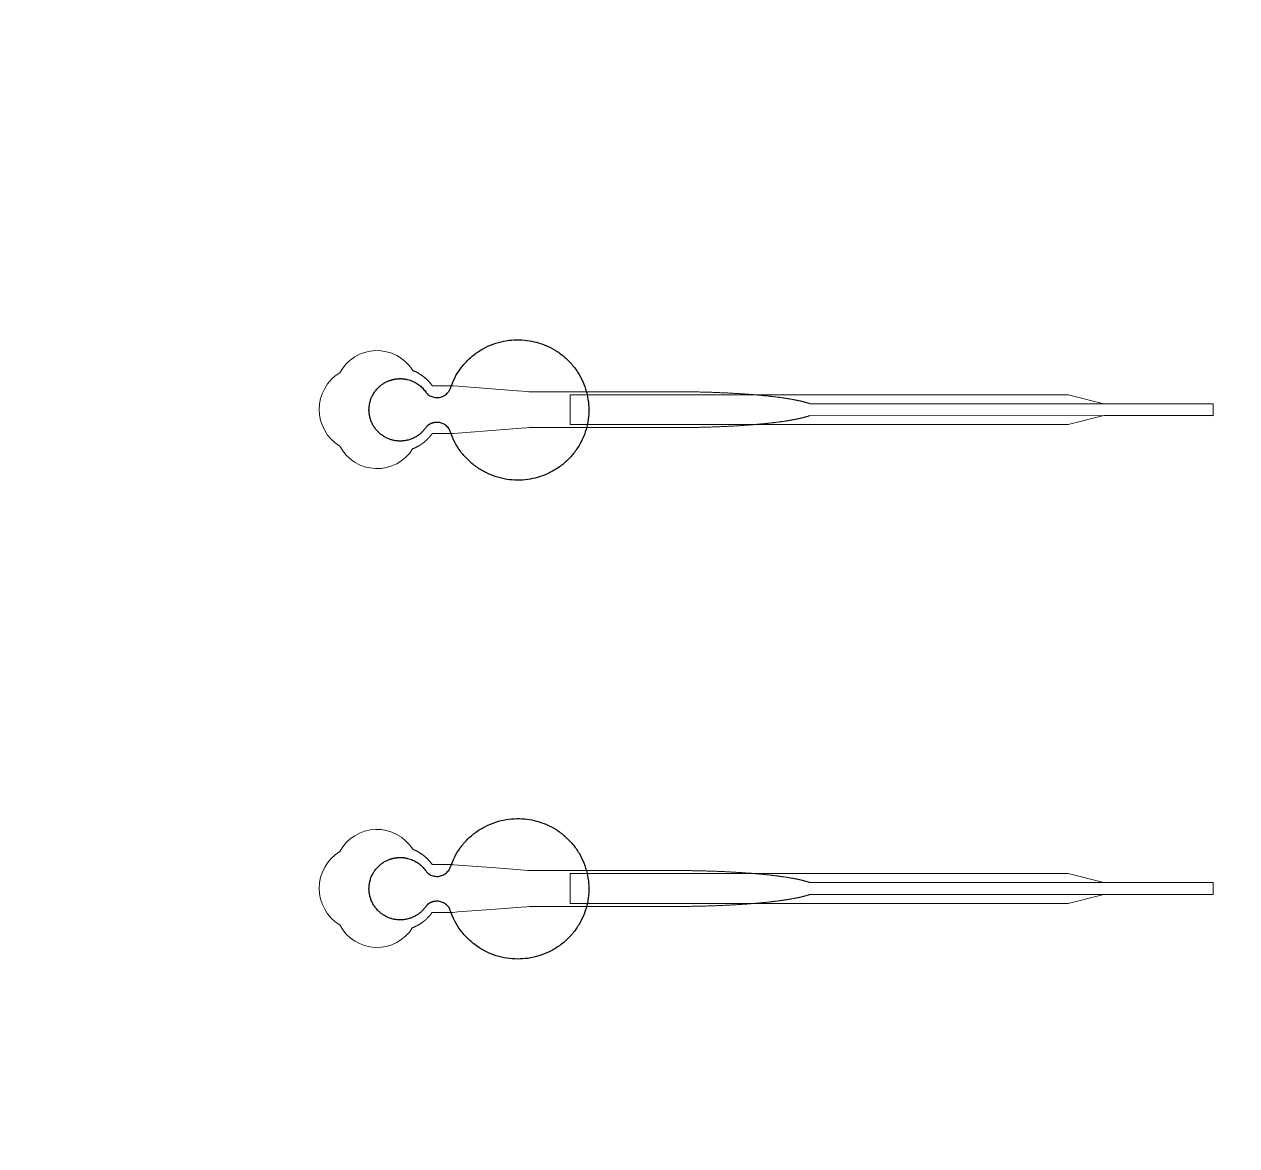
# Model space of a CAD drawing. Header units: inches. Extents: x -52997 to 52003, y -52254 to 52746.
# Drawn here: x 21799 to 26865, y -11081 to -6397 of the extents above; entities that cross this region are included whole.
import ezdxf

# ---------------------------------------------------------------- set-up
doc = ezdxf.new("R2010")
doc.units = ezdxf.units.IN
doc.header["$MEASUREMENT"] = 0
doc.layers.add('1', color=1, linetype='Continuous')
doc.layers.add('2', color=140, linetype='Continuous', lineweight=0)
doc.layers.add('3', color=90, linetype='Continuous', lineweight=0)

msp = doc.modelspace()

# ---------------------------------------------------------------- linework, layer by layer
at = {"layer": '1'}
for points in [[(-16283.4, -47485.7), (0, -47485.7), (16283.4, -47485.7, 5.999107)], [(-16250, -47285.7), (0, -47285.7), (16250, -47285.7, 5.986812)], [(-13685.8, -45485.7), (0, -45485.7), (13685.8, -45485.7, 6.794322)]]:
    msp.add_lwpolyline(points, format="xyb", close=True, dxfattribs=at)
msp.add_circle((-497.2, 245.8), 52500, dxfattribs=at)
for points in [[(23479, -8078.6), (23501.2, -8055.5), (23532.8, -8060.7), (23564.5, -8065.9), (23578.1, -8094.9), (23653.5, -8335.8), (23905.5, -8298.1), (24157.6, -8260.4), (24157.7, -8008.3), (24157.8, -7756.1), (23905.8, -7718.2), (23653.8, -7680.3), (23578.2, -7921.1), (23565, -7949.6), (23534.1, -7955.3), (23503.3, -7961.1), (23480.7, -7939.3), (23429.3, -7855.9), (23334.9, -7882), (23240.5, -7908.1), (23239.3, -8006), (23238.2, -8104), (23331.9, -8132.4), (23425.6, -8160.8), (23479, -8078.6)], [(23479, -10078.6), (23501.2, -10055.5), (23532.8, -10060.7), (23564.5, -10065.9), (23578.1, -10094.9), (23653.5, -10335.8), (23905.5, -10298.1), (24157.6, -10260.4), (24157.7, -10008.3), (24157.8, -9756.1), (23905.8, -9718.2), (23653.8, -9680.3), (23578.2, -9921.1), (23565, -9949.6), (23534.1, -9955.3), (23503.3, -9961.1), (23480.7, -9939.3), (23429.3, -9855.9), (23334.9, -9882), (23240.5, -9908.1), (23239.3, -10006), (23238.2, -10104), (23331.9, -10132.4), (23425.6, -10160.8), (23479, -10078.6)]]:
    msp.add_rational_spline(points, [1, 0.884783429184, 1, 0.884783429184, 1, 0.758252289935, 1, 0.758252289935, 1, 0.758252289935, 1, 0.758252289935, 1, 0.888941908896, 1, 0.888941908896, 1, 0.79946124759, 1, 0.79946124759, 1, 0.79946124759, 1, 0.79946124759, 1], degree=2, knots=[0, 0, 0, 0.969535, 0.969535, 1.939069, 1.939069, 3.359405, 3.359405, 4.779741, 4.779741, 6.200078, 6.200078, 7.620414, 7.620414, 8.571947, 8.571947, 9.52348, 9.52348, 10.812277, 10.812277, 12.101074, 12.101074, 13.389871, 13.389871, 14.678668, 14.678668, 14.678668], dxfattribs=at)
at = {"layer": '2'}
for points in [[(-16283.4, -47485.7), (0, -47485.7), (16283.4, -47485.7, 5.999107)], [(-16250, -47285.7), (0, -47285.7), (16250, -47285.7, 5.986812)], [(-13685.8, -45485.7), (0, -45485.7), (13685.8, -45485.7, 6.794322)], [(23421.7, -8170.4), (23422.1, -8170.3), (23422.9, -8170), (23423.8, -8169.7), (23424.6, -8169.3), (23425.5, -8169), (23426.3, -8168.6), (23427.1, -8168.3), (23428, -8167.9), (23428.9, -8167.5), (23429.7, -8167.2), (23430.6, -8166.8), (23431.4, -8166.4), (23432.3, -8166), (23433.1, -8165.6), (23434, -8165.2), (23434.8, -8164.8), (23435.7, -8164.4), (23436.6, -8163.9), (23437.4, -8163.5), (23438.3, -8163.1), (23439.1, -8162.6), (23440, -8162.2), (23440.8, -8161.7), (23441.7, -8161.3), (23442.6, -8160.8), (23443.4, -8160.3), (23444.3, -8159.9), (23445.1, -8159.4), (23446, -8158.9), (23446.8, -8158.4), (23447.7, -8157.9), (23448.5, -8157.4), (23449.4, -8156.9), (23450.2, -8156.4), (23451.1, -8155.8), (23451.9, -8155.3), (23452.8, -8154.8), (23453.6, -8154.2), (23454.5, -8153.7), (23455.3, -8153.1), (23456.2, -8152.6), (23457, -8152), (23457.8, -8151.4), (23458.7, -8150.9), (23459.5, -8150.3), (23460.3, -8149.7), (23461.2, -8149.1), (23462, -8148.5), (23462.8, -8147.9), (23463.6, -8147.3), (23464.4, -8146.7), (23465.3, -8146.1), (23466.1, -8145.5), (23466.9, -8144.8), (23467.7, -8144.2), (23468.5, -8143.6), (23469.3, -8142.9), (23470.1, -8142.3), (23470.9, -8141.7), (23471.6, -8141), (23472.4, -8140.4), (23473.2, -8139.7), (23474, -8139), (23474.8, -8138.4), (23475.5, -8137.7), (23476.3, -8137), (23477.1, -8136.3), (23477.8, -8135.7), (23478.6, -8135), (23479.3, -8134.3), (23480.1, -8133.6), (23480.8, -8132.9), (23481.5, -8132.2), (23482.3, -8131.5), (23483, -8130.8), (23483.7, -8130.1), (23484.4, -8129.3), (23485.1, -8128.6), (23485.8, -8127.9), (23486.5, -8127.2), (23487.2, -8126.4), (23487.9, -8125.7), (23488.6, -8125), (23489.3, -8124.3), (23489.9, -8123.5), (23490.6, -8122.8), (23491.3, -8122), (23491.9, -8121.3), (23492.6, -8120.5), (23493.2, -8119.8), (23493.9, -8119), (23494.5, -8118.3), (23495.1, -8117.5), (23495.8, -8116.8), (23496.4, -8116), (23497, -8115.3), (23497.6, -8114.5), (23498.2, -8113.7), (23498.8, -8113), (23499.4, -8112.2), (23499.9, -8111.4), (23500.5, -8110.7), (23501.1, -8109.9), (23501.6, -8109.1), (23502.2, -8108.4), (23502.7, -8107.6), (23503.3, -8106.8), (23546.9, -8106.8), (23568.7, -8106.8), (23579.6, -8106.8), (23582.3, -8106.8), (23583.6, -8106.8), (23583.7, -8106.8), (23583.7, -8106.8), (23583.7, -8106.8), (23583.7, -8106.8), (23583.7, -8106.8), (23583.8, -8106.8), (23584.2, -8106.8), (23584.8, -8106.7), (23586.2, -8106.6), (23589, -8106.4), (23611.1, -8104.7), (23787.7, -8091.2), (23876, -8084.4), (23898.1, -8082.7), (23909.2, -8081.9), (23909.5, -8081.8), (23909.6, -8081.8), (23909.6, -8081.8), (23909.7, -8081.8), (23909.8, -8081.8), (23910.2, -8081.8), (24170.6, -8081.8), (24176.9, -8081.8), (24189.5, -8081.8), (24290, -8081.8), (24491, -8081.8), (24503.6, -8081.8), (24509.9, -8081.8), (24513, -8081.8), (24514.6, -8081.8), (24515, -8081.8), (24515.2, -8081.8), (24515.3, -8081.8), (24515.3, -8081.8), (24515.3, -8081.8), (24515.4, -8081.8), (24515.9, -8081.8), (24520.5, -8081.8), (24525.1, -8081.8), (24529.7, -8081.8), (24534.4, -8081.8), (24539, -8081.8), (24543.7, -8081.7), (24548.3, -8081.7), (24553, -8081.7), (24557.7, -8081.6), (24562.4, -8081.6), (24567.1, -8081.6), (24571.8, -8081.5), (24576.6, -8081.4), (24581.3, -8081.4), (24586.1, -8081.3), (24590.8, -8081.2), (24595.6, -8081.2), (24600.4, -8081.1), (24605.2, -8081), (24609.9, -8080.9), (24614.7, -8080.8), (24619.5, -8080.7), (24624.4, -8080.6), (24629.2, -8080.5), (24634, -8080.3), (24638.8, -8080.2), (24643.6, -8080.1), (24648.5, -8080), (24653.3, -8079.8), (24658.1, -8079.7), (24662.9, -8079.5), (24667.8, -8079.4), (24672.6, -8079.2), (24677.4, -8079), (24682.3, -8078.9), (24687.1, -8078.7), (24691.9, -8078.5), (24696.8, -8078.3), (24701.6, -8078.1), (24706.4, -8077.9), (24711.2, -8077.7), (24716, -8077.5), (24720.8, -8077.3), (24725.6, -8077.1), (24730.4, -8076.8), (24735.2, -8076.6), (24740, -8076.4), (24744.8, -8076.1), (24749.5, -8075.9), (24754.3, -8075.6), (24759, -8075.4), (24763.7, -8075.1), (24768.5, -8074.8), (24773.2, -8074.6), (24777.9, -8074.3), (24782.5, -8074), (24787.2, -8073.7), (24791.9, -8073.4), (24796.5, -8073.1), (24801.1, -8072.8), (24805.7, -8072.5), (24810.3, -8072.1), (24814.9, -8071.8), (24817.2, -8071.6), (24819.4, -8071.5), (24821.7, -8071.3), (24824, -8071.1), (24826.2, -8071), (24828.5, -8070.8), (24830.7, -8070.6), (24833, -8070.5), (24835.2, -8070.3), (24837.5, -8070.1), (24839.7, -8069.9), (24841.9, -8069.7), (24844.1, -8069.6), (24846.4, -8069.4), (24848.6, -8069.2), (24850.8, -8069), (24853, -8068.8), (24855.2, -8068.6), (24857.4, -8068.5), (24859.5, -8068.3), (24861.7, -8068.1), (24863.9, -8067.9), (24866, -8067.7), (24868.2, -8067.5), (24870.3, -8067.3), (24872.5, -8067.1), (24874.6, -8066.9), (24876.8, -8066.7), (24878.9, -8066.5), (24881, -8066.3), (24883.1, -8066.1), (24885.2, -8065.9), (24887.3, -8065.7), (24889.4, -8065.5), (24891.5, -8065.3), (24893.6, -8065.1), (24895.6, -8064.8), (24897.7, -8064.6), (24899.8, -8064.4), (24901.8, -8064.2), (24903.9, -8064), (24905.9, -8063.8), (24907.9, -8063.5), (24909.9, -8063.3), (24911.9, -8063.1), (24913.9, -8062.9), (24915.9, -8062.7), (24917.9, -8062.4), (24919.9, -8062.2), (24921.9, -8062), (24923.9, -8061.8), (24925.8, -8061.5), (24927.8, -8061.3), (24929.7, -8061.1), (24931.6, -8060.8), (24933.6, -8060.6), (24935.5, -8060.4), (24937.4, -8060.1), (24939.3, -8059.9), (24941.2, -8059.7), (24943.1, -8059.4), (24944.9, -8059.2), (24946.8, -8058.9), (24948.6, -8058.7), (24950.5, -8058.5), (24952.3, -8058.2), (24954.2, -8058), (24956, -8057.7), (24957.8, -8057.5), (24959.6, -8057.2), (24961.4, -8057), (24963.2, -8056.7), (24965, -8056.5), (24966.7, -8056.2), (24968.5, -8056), (24970.2, -8055.7), (24972, -8055.5), (24973.7, -8055.2), (24975.4, -8055), (24977.1, -8054.7), (24978.8, -8054.5), (24980.5, -8054.2), (24982.2, -8053.9), (24983.9, -8053.7), (24985.5, -8053.4), (24987.2, -8053.2), (24988.8, -8052.9), (24990.5, -8052.6), (24992.1, -8052.4), (24993.7, -8052.1), (24995.3, -8051.8), (24996.9, -8051.6), (24998.5, -8051.3), (25000.1, -8051), (25001.6, -8050.8), (25003.2, -8050.5), (25004.7, -8050.2), (25006.3, -8050), (25007.8, -8049.7), (25009.3, -8049.4), (25010.8, -8049.1), (25012.3, -8048.9), (25013.8, -8048.6), (25015.2, -8048.3), (25016.7, -8048), (25018.1, -8047.8), (25019.6, -8047.5), (25021, -8047.2), (25022.4, -8046.9), (25023.8, -8046.6), (25025.2, -8046.4), (25026.6, -8046.1), (25028, -8045.8), (25029.4, -8045.5), (25030.7, -8045.2), (25032.1, -8044.9), (25033.4, -8044.7), (25034.7, -8044.4), (25036, -8044.1), (25037.3, -8043.8), (25038.6, -8043.5), (25039.9, -8043.2), (25041.2, -8043), (25042.4, -8042.7), (25043.7, -8042.4), (25044.9, -8042.1), (25046.1, -8041.8), (25047.4, -8041.5), (25048.6, -8041.2), (25049.7, -8040.9), (25050.9, -8040.6), (25052.1, -8040.3), (25053.3, -8040.1), (25054.4, -8039.8), (25055.5, -8039.5), (25056.7, -8039.2), (25057.8, -8038.9), (25058.9, -8038.6), (25060, -8038.3), (25061.1, -8038), (25062.1, -8037.7), (25063.2, -8037.4), (25064.3, -8037.1), (25065.3, -8036.8), (25066.3, -8036.5), (25067.3, -8036.2), (25068.3, -8035.9), (25069.3, -8035.6), (25070.3, -8035.3), (25071.3, -8035), (25072.3, -8034.7), (25073.2, -8034.4), (25074.1, -8034.1), (25075.1, -8033.8), (25076, -8033.5), (25076.9, -8033.2), (25077.8, -8032.9), (25078.7, -8032.6), (25079.5, -8032.3), (25081, -8031.9), (26766.6, -8032), (26766.6, -7981.8), (25081, -7981.8), (25080.7, -7981.7), (25079.9, -7981.4), (25079, -7981.1), (25078.1, -7980.8), (25077.2, -7980.5), (25076.3, -7980.2), (25075.4, -7979.9), (25074.5, -7979.6), (25073.6, -7979.3), (25072.6, -7979), (25071.6, -7978.7), (25070.7, -7978.4), (25069.7, -7978.1), (25068.7, -7977.8), (25067.7, -7977.5), (25066.7, -7977.2), (25065.6, -7976.9), (25064.6, -7976.6), (25063.6, -7976.3), (25062.5, -7976.1), (25061.4, -7975.8), (25060.3, -7975.5), (25059.3, -7975.2), (25058.1, -7974.9), (25057, -7974.6), (25055.9, -7974.3), (25054.8, -7974), (25053.6, -7973.7), (25052.5, -7973.4), (25051.3, -7973.1), (25050.1, -7972.8), (25048.9, -7972.5), (25047.7, -7972.2), (25046.5, -7971.9), (25045.3, -7971.7), (25044, -7971.4), (25042.8, -7971.1), (25041.5, -7970.8), (25040.3, -7970.5), (25039, -7970.2), (25037.7, -7969.9), (25036.4, -7969.6), (25035.1, -7969.4), (25033.8, -7969.1), (25032.4, -7968.8), (25031.1, -7968.5), (25029.7, -7968.2), (25028.4, -7967.9), (25027, -7967.7), (25025.6, -7967.4), (25024.2, -7967.1), (25022.8, -7966.8), (25021.4, -7966.5), (25019.9, -7966.3), (25018.5, -7966), (25017, -7965.7), (25015.6, -7965.4), (25014.1, -7965.1), (25012.6, -7964.9), (25011.1, -7964.6), (25009.6, -7964.3), (25008.1, -7964), (25006.6, -7963.8), (25005.1, -7963.5), (25003.5, -7963.2), (25002, -7963), (25000.4, -7962.7), (24998.8, -7962.4), (24997.3, -7962.2), (24995.7, -7961.9), (24994.1, -7961.6), (24992.4, -7961.4), (24990.8, -7961.1), (24989.2, -7960.8), (24987.5, -7960.6), (24985.9, -7960.3), (24984.2, -7960), (24982.6, -7959.8), (24980.9, -7959.5), (24979.2, -7959.3), (24977.5, -7959), (24975.8, -7958.7), (24974.1, -7958.5), (24972.3, -7958.2), (24970.6, -7958), (24968.8, -7957.7), (24967.1, -7957.5), (24965.3, -7957.2), (24963.5, -7957), (24961.8, -7956.7), (24960, -7956.5), (24958.2, -7956.2), (24956.4, -7956), (24954.5, -7955.7), (24952.7, -7955.5), (24950.9, -7955.2), (24949, -7955), (24947.2, -7954.8), (24945.3, -7954.5), (24943.4, -7954.3), (24941.6, -7954), (24939.7, -7953.8), (24937.8, -7953.6), (24935.9, -7953.3), (24933.9, -7953.1), (24932, -7952.9), (24930.1, -7952.6), (24928.2, -7952.4), (24926.2, -7952.2), (24924.3, -7951.9), (24922.3, -7951.7), (24920.3, -7951.5), (24918.3, -7951.3), (24916.4, -7951), (24914.4, -7950.8), (24912.4, -7950.6), (24910.4, -7950.4), (24908.3, -7950.2), (24906.3, -7949.9), (24904.3, -7949.7), (24902.2, -7949.5), (24900.2, -7949.3), (24898.1, -7949.1), (24896.1, -7948.9), (24894, -7948.7), (24891.9, -7948.4), (24889.9, -7948.2), (24887.8, -7948), (24885.7, -7947.8), (24883.6, -7947.6), (24881.5, -7947.4), (24879.4, -7947.2), (24877.2, -7947), (24875.1, -7946.8), (24873, -7946.6), (24870.8, -7946.4), (24868.7, -7946.2), (24866.5, -7946), (24864.4, -7945.8), (24862.2, -7945.6), (24860, -7945.4), (24857.9, -7945.3), (24855.7, -7945.1), (24853.5, -7944.9), (24851.3, -7944.7), (24849.1, -7944.5), (24846.9, -7944.3), (24844.7, -7944.1), (24842.5, -7944), (24840.3, -7943.8), (24838, -7943.6), (24835.8, -7943.4), (24833.6, -7943.2), (24831.3, -7943.1), (24829.1, -7942.9), (24826.8, -7942.7), (24824.6, -7942.6), (24822.3, -7942.4), (24820.1, -7942.2), (24817.8, -7942.1), (24813.2, -7941.7), (24808.7, -7941.4), (24804.1, -7941.1), (24799.5, -7940.8), (24794.9, -7940.5), (24790.2, -7940.2), (24785.6, -7939.9), (24780.9, -7939.6), (24776.3, -7939.3), (24771.6, -7939), (24766.9, -7938.7), (24762.2, -7938.5), (24757.5, -7938.2), (24752.7, -7937.9), (24748, -7937.7), (24743.2, -7937.5), (24738.5, -7937.2), (24733.7, -7937), (24729, -7936.7), (24724.2, -7936.5), (24719.4, -7936.3), (24714.6, -7936.1), (24709.8, -7935.9), (24705, -7935.7), (24700.2, -7935.5), (24695.4, -7935.3), (24690.6, -7935.1), (24685.8, -7934.9), (24681, -7934.7), (24676.2, -7934.6), (24671.4, -7934.4), (24666.6, -7934.3), (24661.8, -7934.1), (24657, -7933.9), (24652.2, -7933.8), (24647.4, -7933.7), (24642.6, -7933.5), (24637.8, -7933.4), (24633, -7933.3), (24628.2, -7933.2), (24623.4, -7933.1), (24618.6, -7932.9), (24613.8, -7932.8), (24609.1, -7932.8), (24604.3, -7932.7), (24599.6, -7932.6), (24594.8, -7932.5), (24590.1, -7932.4), (24585.3, -7932.3), (24580.6, -7932.3), (24575.9, -7932.2), (24571.2, -7932.2), (24566.5, -7932.1), (24561.8, -7932.1), (24557.2, -7932), (24552.5, -7932), (24547.9, -7931.9), (24543.2, -7931.9), (24538.6, -7931.9), (24534, -7931.9), (24529.4, -7931.9), (24527.1, -7931.8), (24526.5, -7931.8), (24526.3, -7931.8), (24526.1, -7931.8), (24525.9, -7931.8), (24524.3, -7931.8), (24517.9, -7931.8), (24505.2, -7931.8), (24454.2, -7931.8), (24250.3, -7931.8), (24199.3, -7931.8), (24173.8, -7931.8), (24167.4, -7931.8), (24165.8, -7931.8), (23910.1, -7931.8), (23909.7, -7931.8), (23909.6, -7931.8), (23909.6, -7931.8), (23909.5, -7931.8), (23909.5, -7931.8), (23909.1, -7931.8), (23907.7, -7931.7), (23902.2, -7931.3), (23858.1, -7927.9), (23769.7, -7921.1), (23593.1, -7907.6), (23587.6, -7907.1), (23584.8, -7906.9), (23584.1, -7906.9), (23583.8, -7906.8), (23583.7, -7906.8), (23583.7, -7906.8), (23583.7, -7906.8), (23583.7, -7906.8), (23583.7, -7906.8), (23583.6, -7906.8), (23583.3, -7906.8), (23580.6, -7906.8), (23575.1, -7906.8), (23564.2, -7906.8), (23542.4, -7906.8), (23520.6, -7906.8), (23509.7, -7906.8), (23504.3, -7906.8), (23503.6, -7906.8), (23503.4, -7906.8), (23503.3, -7906.8), (23503.3, -7906.8), (23503.3, -7906.8), (23503.3, -7906.8), (23503.3, -7906.8), (23502.9, -7906.2), (23502.1, -7905.1), (23501.3, -7904), (23500.4, -7902.9), (23499.6, -7901.8), (23498.7, -7900.6), (23497.9, -7899.5), (23497, -7898.4), (23496.1, -7897.3), (23495.2, -7896.2), (23494.3, -7895.1), (23493.4, -7894), (23492.4, -7892.9), (23491.5, -7891.8), (23490.5, -7890.7), (23489.5, -7889.6), (23488.6, -7888.5), (23487.6, -7887.5), (23486.5, -7886.4), (23485.5, -7885.3), (23484.5, -7884.3), (23483.4, -7883.2), (23482.4, -7882.2), (23481.3, -7881.1), (23480.2, -7880.1), (23479.1, -7879), (23478, -7878), (23476.9, -7877), (23475.7, -7876), (23474.6, -7875), (23473.4, -7874), (23472.3, -7873), (23471.1, -7872), (23469.9, -7871), (23468.7, -7870.1), (23467.5, -7869.1), (23466.3, -7868.2), (23465, -7867.2), (23463.8, -7866.3), (23462.5, -7865.4), (23461.3, -7864.5), (23460, -7863.6), (23458.7, -7862.7), (23457.5, -7861.8), (23456.2, -7861), (23454.9, -7860.1), (23453.5, -7859.3), (23452.2, -7858.4), (23450.9, -7857.6), (23449.6, -7856.8), (23448.2, -7856), (23446.9, -7855.2), (23445.5, -7854.4), (23444.1, -7853.6), (23442.8, -7852.9), (23441.4, -7852.1), (23440, -7851.4), (23438.6, -7850.7), (23437.2, -7850), (23435.8, -7849.3), (23434.4, -7848.6), (23433, -7848), (23431.6, -7847.3), (23430.2, -7846.7), (23428.8, -7846.1), (23427.3, -7845.5), (23425.9, -7844.9), (23424.5, -7844.3), (23423, -7843.7), (23421.8, -7843.2, 0.576044), (23117.2, -7852.6, 0.560065), (23117.2, -8159.1, 0.578435)], [(23421.7, -10170.4), (23422.1, -10170.3), (23422.9, -10170), (23423.8, -10169.7), (23424.6, -10169.3), (23425.5, -10169), (23426.3, -10168.6), (23427.1, -10168.3), (23428, -10167.9), (23428.9, -10167.5), (23429.7, -10167.2), (23430.6, -10166.8), (23431.4, -10166.4), (23432.3, -10166), (23433.1, -10165.6), (23434, -10165.2), (23434.8, -10164.8), (23435.7, -10164.4), (23436.6, -10163.9), (23437.4, -10163.5), (23438.3, -10163.1), (23439.1, -10162.6), (23440, -10162.2), (23440.8, -10161.7), (23441.7, -10161.3), (23442.6, -10160.8), (23443.4, -10160.3), (23444.3, -10159.9), (23445.1, -10159.4), (23446, -10158.9), (23446.8, -10158.4), (23447.7, -10157.9), (23448.5, -10157.4), (23449.4, -10156.9), (23450.2, -10156.4), (23451.1, -10155.8), (23451.9, -10155.3), (23452.8, -10154.8), (23453.6, -10154.2), (23454.5, -10153.7), (23455.3, -10153.1), (23456.2, -10152.6), (23457, -10152), (23457.8, -10151.4), (23458.7, -10150.9), (23459.5, -10150.3), (23460.3, -10149.7), (23461.2, -10149.1), (23462, -10148.5), (23462.8, -10147.9), (23463.6, -10147.3), (23464.4, -10146.7), (23465.3, -10146.1), (23466.1, -10145.5), (23466.9, -10144.8), (23467.7, -10144.2), (23468.5, -10143.6), (23469.3, -10142.9), (23470.1, -10142.3), (23470.9, -10141.7), (23471.6, -10141), (23472.4, -10140.4), (23473.2, -10139.7), (23474, -10139), (23474.8, -10138.4), (23475.5, -10137.7), (23476.3, -10137), (23477.1, -10136.3), (23477.8, -10135.7), (23478.6, -10135), (23479.3, -10134.3), (23480.1, -10133.6), (23480.8, -10132.9), (23481.5, -10132.2), (23482.3, -10131.5), (23483, -10130.8), (23483.7, -10130.1), (23484.4, -10129.3), (23485.1, -10128.6), (23485.8, -10127.9), (23486.5, -10127.2), (23487.2, -10126.4), (23487.9, -10125.7), (23488.6, -10125), (23489.3, -10124.3), (23489.9, -10123.5), (23490.6, -10122.8), (23491.3, -10122), (23491.9, -10121.3), (23492.6, -10120.5), (23493.2, -10119.8), (23493.9, -10119), (23494.5, -10118.3), (23495.1, -10117.5), (23495.8, -10116.8), (23496.4, -10116), (23497, -10115.3), (23497.6, -10114.5), (23498.2, -10113.7), (23498.8, -10113), (23499.4, -10112.2), (23499.9, -10111.4), (23500.5, -10110.7), (23501.1, -10109.9), (23501.6, -10109.1), (23502.2, -10108.4), (23502.7, -10107.6), (23503.3, -10106.8), (23546.9, -10106.8), (23568.7, -10106.8), (23579.6, -10106.8), (23582.3, -10106.8), (23583.6, -10106.8), (23583.7, -10106.8), (23583.7, -10106.8), (23583.7, -10106.8), (23583.7, -10106.8), (23583.7, -10106.8), (23583.8, -10106.8), (23584.2, -10106.8), (23584.8, -10106.7), (23586.2, -10106.6), (23589, -10106.4), (23611.1, -10104.7), (23787.7, -10091.2), (23876, -10084.4), (23898.1, -10082.7), (23909.2, -10081.9), (23909.5, -10081.8), (23909.6, -10081.8), (23909.6, -10081.8), (23909.7, -10081.8), (23909.8, -10081.8), (23910.2, -10081.8), (24170.6, -10081.8), (24176.9, -10081.8), (24189.5, -10081.8), (24290, -10081.8), (24491, -10081.8), (24503.6, -10081.8), (24509.9, -10081.8), (24513, -10081.8), (24514.6, -10081.8), (24515, -10081.8), (24515.2, -10081.8), (24515.3, -10081.8), (24515.3, -10081.8), (24515.3, -10081.8), (24515.4, -10081.8), (24515.9, -10081.8), (24520.5, -10081.8), (24525.1, -10081.8), (24529.7, -10081.8), (24534.4, -10081.8), (24539, -10081.8), (24543.7, -10081.7), (24548.3, -10081.7), (24553, -10081.7), (24557.7, -10081.6), (24562.4, -10081.6), (24567.1, -10081.6), (24571.8, -10081.5), (24576.6, -10081.4), (24581.3, -10081.4), (24586.1, -10081.3), (24590.8, -10081.2), (24595.6, -10081.2), (24600.4, -10081.1), (24605.2, -10081), (24609.9, -10080.9), (24614.7, -10080.8), (24619.5, -10080.7), (24624.4, -10080.6), (24629.2, -10080.5), (24634, -10080.3), (24638.8, -10080.2), (24643.6, -10080.1), (24648.5, -10080), (24653.3, -10079.8), (24658.1, -10079.7), (24662.9, -10079.5), (24667.8, -10079.4), (24672.6, -10079.2), (24677.4, -10079), (24682.3, -10078.9), (24687.1, -10078.7), (24691.9, -10078.5), (24696.8, -10078.3), (24701.6, -10078.1), (24706.4, -10077.9), (24711.2, -10077.7), (24716, -10077.5), (24720.8, -10077.3), (24725.6, -10077.1), (24730.4, -10076.8), (24735.2, -10076.6), (24740, -10076.4), (24744.8, -10076.1), (24749.5, -10075.9), (24754.3, -10075.6), (24759, -10075.4), (24763.7, -10075.1), (24768.5, -10074.8), (24773.2, -10074.6), (24777.9, -10074.3), (24782.5, -10074), (24787.2, -10073.7), (24791.9, -10073.4), (24796.5, -10073.1), (24801.1, -10072.8), (24805.7, -10072.5), (24810.3, -10072.1), (24814.9, -10071.8), (24817.2, -10071.6), (24819.4, -10071.5), (24821.7, -10071.3), (24824, -10071.1), (24826.2, -10071), (24828.5, -10070.8), (24830.7, -10070.6), (24833, -10070.5), (24835.2, -10070.3), (24837.5, -10070.1), (24839.7, -10069.9), (24841.9, -10069.7), (24844.1, -10069.6), (24846.4, -10069.4), (24848.6, -10069.2), (24850.8, -10069), (24853, -10068.8), (24855.2, -10068.6), (24857.4, -10068.5), (24859.5, -10068.3), (24861.7, -10068.1), (24863.9, -10067.9), (24866, -10067.7), (24868.2, -10067.5), (24870.3, -10067.3), (24872.5, -10067.1), (24874.6, -10066.9), (24876.8, -10066.7), (24878.9, -10066.5), (24881, -10066.3), (24883.1, -10066.1), (24885.2, -10065.9), (24887.3, -10065.7), (24889.4, -10065.5), (24891.5, -10065.3), (24893.6, -10065.1), (24895.6, -10064.8), (24897.7, -10064.6), (24899.8, -10064.4), (24901.8, -10064.2), (24903.9, -10064), (24905.9, -10063.8), (24907.9, -10063.5), (24909.9, -10063.3), (24911.9, -10063.1), (24913.9, -10062.9), (24915.9, -10062.7), (24917.9, -10062.4), (24919.9, -10062.2), (24921.9, -10062), (24923.9, -10061.8), (24925.8, -10061.5), (24927.8, -10061.3), (24929.7, -10061.1), (24931.6, -10060.8), (24933.6, -10060.6), (24935.5, -10060.4), (24937.4, -10060.1), (24939.3, -10059.9), (24941.2, -10059.7), (24943.1, -10059.4), (24944.9, -10059.2), (24946.8, -10058.9), (24948.6, -10058.7), (24950.5, -10058.5), (24952.3, -10058.2), (24954.2, -10058), (24956, -10057.7), (24957.8, -10057.5), (24959.6, -10057.2), (24961.4, -10057), (24963.2, -10056.7), (24965, -10056.5), (24966.7, -10056.2), (24968.5, -10056), (24970.2, -10055.7), (24972, -10055.5), (24973.7, -10055.2), (24975.4, -10055), (24977.1, -10054.7), (24978.8, -10054.5), (24980.5, -10054.2), (24982.2, -10053.9), (24983.9, -10053.7), (24985.5, -10053.4), (24987.2, -10053.2), (24988.8, -10052.9), (24990.5, -10052.6), (24992.1, -10052.4), (24993.7, -10052.1), (24995.3, -10051.8), (24996.9, -10051.6), (24998.5, -10051.3), (25000.1, -10051), (25001.6, -10050.8), (25003.2, -10050.5), (25004.7, -10050.2), (25006.3, -10050), (25007.8, -10049.7), (25009.3, -10049.4), (25010.8, -10049.1), (25012.3, -10048.9), (25013.8, -10048.6), (25015.2, -10048.3), (25016.7, -10048), (25018.1, -10047.8), (25019.6, -10047.5), (25021, -10047.2), (25022.4, -10046.9), (25023.8, -10046.6), (25025.2, -10046.4), (25026.6, -10046.1), (25028, -10045.8), (25029.4, -10045.5), (25030.7, -10045.2), (25032.1, -10044.9), (25033.4, -10044.7), (25034.7, -10044.4), (25036, -10044.1), (25037.3, -10043.8), (25038.6, -10043.5), (25039.9, -10043.2), (25041.2, -10043), (25042.4, -10042.7), (25043.7, -10042.4), (25044.9, -10042.1), (25046.1, -10041.8), (25047.4, -10041.5), (25048.6, -10041.2), (25049.7, -10040.9), (25050.9, -10040.6), (25052.1, -10040.3), (25053.3, -10040.1), (25054.4, -10039.8), (25055.5, -10039.5), (25056.7, -10039.2), (25057.8, -10038.9), (25058.9, -10038.6), (25060, -10038.3), (25061.1, -10038), (25062.1, -10037.7), (25063.2, -10037.4), (25064.3, -10037.1), (25065.3, -10036.8), (25066.3, -10036.5), (25067.3, -10036.2), (25068.3, -10035.9), (25069.3, -10035.6), (25070.3, -10035.3), (25071.3, -10035), (25072.3, -10034.7), (25073.2, -10034.4), (25074.1, -10034.1), (25075.1, -10033.8), (25076, -10033.5), (25076.9, -10033.2), (25077.8, -10032.9), (25078.7, -10032.6), (25079.5, -10032.3), (25081, -10031.9), (26766.6, -10032), (26766.6, -9981.8), (25081, -9981.8), (25080.7, -9981.7), (25079.9, -9981.4), (25079, -9981.1), (25078.1, -9980.8), (25077.2, -9980.5), (25076.3, -9980.2), (25075.4, -9979.9), (25074.5, -9979.6), (25073.6, -9979.3), (25072.6, -9979), (25071.6, -9978.7), (25070.7, -9978.4), (25069.7, -9978.1), (25068.7, -9977.8), (25067.7, -9977.5), (25066.7, -9977.2), (25065.6, -9976.9), (25064.6, -9976.6), (25063.6, -9976.3), (25062.5, -9976.1), (25061.4, -9975.8), (25060.3, -9975.5), (25059.3, -9975.2), (25058.1, -9974.9), (25057, -9974.6), (25055.9, -9974.3), (25054.8, -9974), (25053.6, -9973.7), (25052.5, -9973.4), (25051.3, -9973.1), (25050.1, -9972.8), (25048.9, -9972.5), (25047.7, -9972.2), (25046.5, -9971.9), (25045.3, -9971.7), (25044, -9971.4), (25042.8, -9971.1), (25041.5, -9970.8), (25040.3, -9970.5), (25039, -9970.2), (25037.7, -9969.9), (25036.4, -9969.6), (25035.1, -9969.4), (25033.8, -9969.1), (25032.4, -9968.8), (25031.1, -9968.5), (25029.7, -9968.2), (25028.4, -9967.9), (25027, -9967.7), (25025.6, -9967.4), (25024.2, -9967.1), (25022.8, -9966.8), (25021.4, -9966.5), (25019.9, -9966.3), (25018.5, -9966), (25017, -9965.7), (25015.6, -9965.4), (25014.1, -9965.1), (25012.6, -9964.9), (25011.1, -9964.6), (25009.6, -9964.3), (25008.1, -9964), (25006.6, -9963.8), (25005.1, -9963.5), (25003.5, -9963.2), (25002, -9963), (25000.4, -9962.7), (24998.8, -9962.4), (24997.3, -9962.2), (24995.7, -9961.9), (24994.1, -9961.6), (24992.4, -9961.4), (24990.8, -9961.1), (24989.2, -9960.8), (24987.5, -9960.6), (24985.9, -9960.3), (24984.2, -9960), (24982.6, -9959.8), (24980.9, -9959.5), (24979.2, -9959.3), (24977.5, -9959), (24975.8, -9958.7), (24974.1, -9958.5), (24972.3, -9958.2), (24970.6, -9958), (24968.8, -9957.7), (24967.1, -9957.5), (24965.3, -9957.2), (24963.5, -9957), (24961.8, -9956.7), (24960, -9956.5), (24958.2, -9956.2), (24956.4, -9956), (24954.5, -9955.7), (24952.7, -9955.5), (24950.9, -9955.2), (24949, -9955), (24947.2, -9954.8), (24945.3, -9954.5), (24943.4, -9954.3), (24941.6, -9954), (24939.7, -9953.8), (24937.8, -9953.6), (24935.9, -9953.3), (24933.9, -9953.1), (24932, -9952.9), (24930.1, -9952.6), (24928.2, -9952.4), (24926.2, -9952.2), (24924.3, -9951.9), (24922.3, -9951.7), (24920.3, -9951.5), (24918.3, -9951.3), (24916.4, -9951), (24914.4, -9950.8), (24912.4, -9950.6), (24910.4, -9950.4), (24908.3, -9950.2), (24906.3, -9949.9), (24904.3, -9949.7), (24902.2, -9949.5), (24900.2, -9949.3), (24898.1, -9949.1), (24896.1, -9948.9), (24894, -9948.7), (24891.9, -9948.4), (24889.9, -9948.2), (24887.8, -9948), (24885.7, -9947.8), (24883.6, -9947.6), (24881.5, -9947.4), (24879.4, -9947.2), (24877.2, -9947), (24875.1, -9946.8), (24873, -9946.6), (24870.8, -9946.4), (24868.7, -9946.2), (24866.5, -9946), (24864.4, -9945.8), (24862.2, -9945.6), (24860, -9945.4), (24857.9, -9945.3), (24855.7, -9945.1), (24853.5, -9944.9), (24851.3, -9944.7), (24849.1, -9944.5), (24846.9, -9944.3), (24844.7, -9944.1), (24842.5, -9944), (24840.3, -9943.8), (24838, -9943.6), (24835.8, -9943.4), (24833.6, -9943.2), (24831.3, -9943.1), (24829.1, -9942.9), (24826.8, -9942.7), (24824.6, -9942.6), (24822.3, -9942.4), (24820.1, -9942.2), (24817.8, -9942.1), (24813.2, -9941.7), (24808.7, -9941.4), (24804.1, -9941.1), (24799.5, -9940.8), (24794.9, -9940.5), (24790.2, -9940.2), (24785.6, -9939.9), (24780.9, -9939.6), (24776.3, -9939.3), (24771.6, -9939), (24766.9, -9938.7), (24762.2, -9938.5), (24757.5, -9938.2), (24752.7, -9937.9), (24748, -9937.7), (24743.2, -9937.5), (24738.5, -9937.2), (24733.7, -9937), (24729, -9936.7), (24724.2, -9936.5), (24719.4, -9936.3), (24714.6, -9936.1), (24709.8, -9935.9), (24705, -9935.7), (24700.2, -9935.5), (24695.4, -9935.3), (24690.6, -9935.1), (24685.8, -9934.9), (24681, -9934.7), (24676.2, -9934.6), (24671.4, -9934.4), (24666.6, -9934.3), (24661.8, -9934.1), (24657, -9933.9), (24652.2, -9933.8), (24647.4, -9933.7), (24642.6, -9933.5), (24637.8, -9933.4), (24633, -9933.3), (24628.2, -9933.2), (24623.4, -9933.1), (24618.6, -9932.9), (24613.8, -9932.8), (24609.1, -9932.8), (24604.3, -9932.7), (24599.6, -9932.6), (24594.8, -9932.5), (24590.1, -9932.4), (24585.3, -9932.3), (24580.6, -9932.3), (24575.9, -9932.2), (24571.2, -9932.2), (24566.5, -9932.1), (24561.8, -9932.1), (24557.2, -9932), (24552.5, -9932), (24547.9, -9931.9), (24543.2, -9931.9), (24538.6, -9931.9), (24534, -9931.9), (24529.4, -9931.9), (24527.1, -9931.8), (24526.5, -9931.8), (24526.3, -9931.8), (24526.1, -9931.8), (24525.9, -9931.8), (24524.3, -9931.8), (24517.9, -9931.8), (24505.2, -9931.8), (24454.2, -9931.8), (24250.3, -9931.8), (24199.3, -9931.8), (24173.8, -9931.8), (24167.4, -9931.8), (24165.8, -9931.8), (23910.1, -9931.8), (23909.7, -9931.8), (23909.6, -9931.8), (23909.6, -9931.8), (23909.5, -9931.8), (23909.5, -9931.8), (23909.1, -9931.8), (23907.7, -9931.7), (23902.2, -9931.3), (23858.1, -9927.9), (23769.7, -9921.1), (23593.1, -9907.6), (23587.6, -9907.1), (23584.8, -9906.9), (23584.1, -9906.9), (23583.8, -9906.8), (23583.7, -9906.8), (23583.7, -9906.8), (23583.7, -9906.8), (23583.7, -9906.8), (23583.7, -9906.8), (23583.6, -9906.8), (23583.3, -9906.8), (23580.6, -9906.8), (23575.1, -9906.8), (23564.2, -9906.8), (23542.4, -9906.8), (23520.6, -9906.8), (23509.7, -9906.8), (23504.3, -9906.8), (23503.6, -9906.8), (23503.4, -9906.8), (23503.3, -9906.8), (23503.3, -9906.8), (23503.3, -9906.8), (23503.3, -9906.8), (23503.3, -9906.8), (23502.9, -9906.2), (23502.1, -9905.1), (23501.3, -9904), (23500.4, -9902.9), (23499.6, -9901.8), (23498.7, -9900.6), (23497.9, -9899.5), (23497, -9898.4), (23496.1, -9897.3), (23495.2, -9896.2), (23494.3, -9895.1), (23493.4, -9894), (23492.4, -9892.9), (23491.5, -9891.8), (23490.5, -9890.7), (23489.5, -9889.6), (23488.6, -9888.5), (23487.6, -9887.5), (23486.5, -9886.4), (23485.5, -9885.3), (23484.5, -9884.3), (23483.4, -9883.2), (23482.4, -9882.2), (23481.3, -9881.1), (23480.2, -9880.1), (23479.1, -9879), (23478, -9878), (23476.9, -9877), (23475.7, -9876), (23474.6, -9875), (23473.4, -9874), (23472.3, -9873), (23471.1, -9872), (23469.9, -9871), (23468.7, -9870.1), (23467.5, -9869.1), (23466.3, -9868.2), (23465, -9867.2), (23463.8, -9866.3), (23462.5, -9865.4), (23461.3, -9864.5), (23460, -9863.6), (23458.7, -9862.7), (23457.5, -9861.8), (23456.2, -9861), (23454.9, -9860.1), (23453.5, -9859.3), (23452.2, -9858.4), (23450.9, -9857.6), (23449.6, -9856.8), (23448.2, -9856), (23446.9, -9855.2), (23445.5, -9854.4), (23444.1, -9853.6), (23442.8, -9852.9), (23441.4, -9852.1), (23440, -9851.4), (23438.6, -9850.7), (23437.2, -9850), (23435.8, -9849.3), (23434.4, -9848.6), (23433, -9848), (23431.6, -9847.3), (23430.2, -9846.7), (23428.8, -9846.1), (23427.3, -9845.5), (23425.9, -9844.9), (23424.5, -9844.3), (23423, -9843.7), (23421.8, -9843.2, 0.576044), (23117.2, -9852.6, 0.560065), (23117.2, -10159.1, 0.578435)]]:
    msp.add_lwpolyline(points, format="xyb", close=True, dxfattribs=at)
for points in [[(24165.9, -8081.8), (24167.5, -8081.8), (24170.6, -8081.8)], [(24165.9, -10081.8), (24167.5, -10081.8), (24170.6, -10081.8)]]:
    msp.add_lwpolyline(points, dxfattribs=at)
msp.add_circle((-497.2, 245.8), 52500, dxfattribs=at)
at = {"layer": '3'}
for points in [[(-16283.4, -47485.7), (0, -47485.7), (16283.4, -47485.7, 5.999107)], [(-16283.4, -47485.7), (0, -47485.7), (16283.4, -47485.7, 5.999107)], [(-16250, -47285.7), (0, -47285.7), (16250, -47285.7, 5.986812)], [(-16250, -47285.7), (0, -47285.7), (16250, -47285.7, 5.986812)], [(-13685.8, -45485.7), (0, -45485.7), (13685.8, -45485.7, 6.794322)], [(-13685.8, -45485.7), (0, -45485.7), (13685.8, -45485.7, 6.794322)]]:
    msp.add_lwpolyline(points, format="xyb", close=True, dxfattribs=at)
for points in [[(24080.2, -7944.3), (26159.7, -7944.3), (26309.7, -7981.8), (26766.6, -7981.8), (26766.6, -8031.8), (26309.7, -8031.8), (26159.7, -8069.3), (24080.2, -8069.3)], [(24080.2, -9944.3), (26159.7, -9944.3), (26309.7, -9981.8), (26766.6, -9981.8), (26766.6, -10031.8), (26309.7, -10031.8), (26159.7, -10069.3), (24080.2, -10069.3)]]:
    msp.add_lwpolyline(points, close=True, dxfattribs=at)
msp.add_circle((-497.2, 245.8), 52500, dxfattribs=at)
msp.add_circle((-497.2, 245.8), 52500, dxfattribs=at)

doc.saveas('drawing.dxf')
